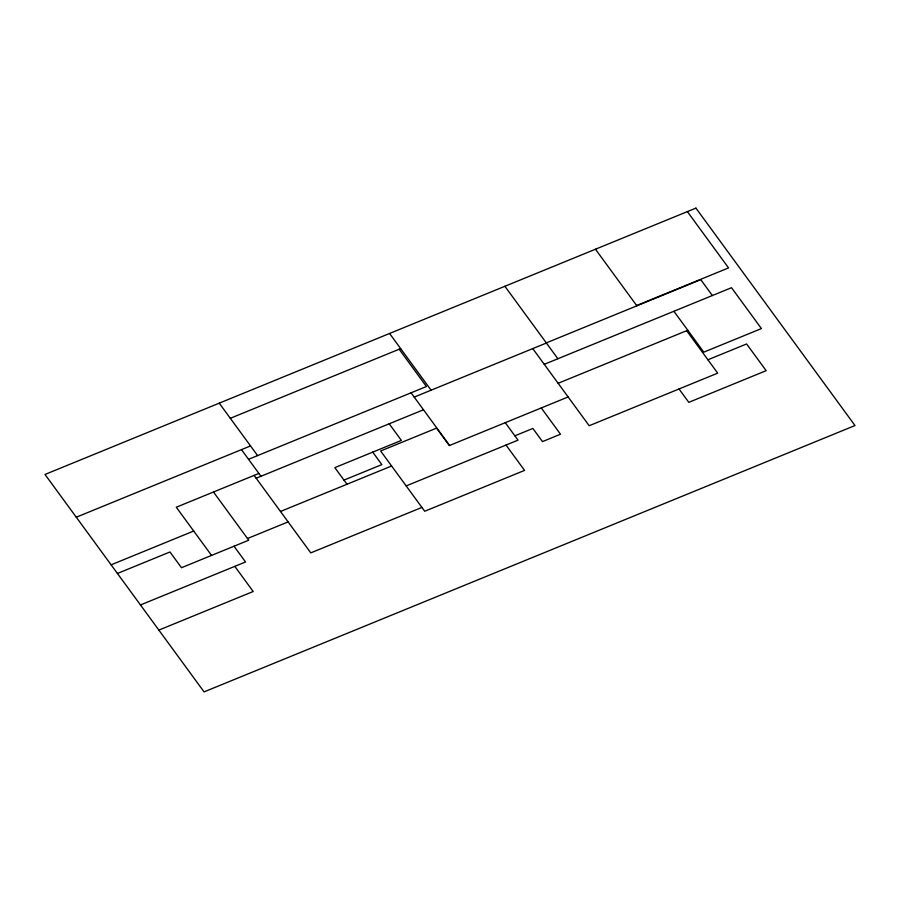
<?xml version="1.0" encoding="UTF-8"?>
<svg xmlns="http://www.w3.org/2000/svg" width="900" height="900" viewBox="0 0 900 900"><rect width="100%" height="100%" fill="white"/><g stroke="black" fill="none" stroke-linecap="round" stroke-linejoin="round"><path stroke-width="1.35" d="M230.321 418.309L400.657 348.615M76.275 517.219L250.526 445.928M248.546 459.304L426.42 386.527L399.15 349.234M636.637 305.516L728.561 267.907L687.386 211.624M546.289 342.889L700.785 279.675L712.384 295.537M414.214 397.103L546.39 343.024M258.885 473.434L176.287 507.229L211.545 555.413M256.162 478.226L423.484 409.77M544.264 364.32L731.52 287.696L761.423 328.579L703.8 352.147L673.898 311.276M111.116 564.829L193.703 531.034M558.135 383.287L687.78 330.244M343.969 480.105L381.859 464.603L372.735 452.126M117.427 573.469L169.965 551.97L181.485 567.72L248.737 540.202L213.48 492.007M280.485 511.47L391.601 465.998M568.136 396.956L449.325 445.567L436.567 428.119L380.632 451.001L424.721 511.256L524.565 470.396L506.014 445.05M247.511 538.515L288.113 521.899M514.868 435.825L532.879 428.456L542.486 441.596L560.498 434.228L541.271 407.947M707.918 359.786L746.606 343.957L766.159 370.676L688.793 402.345L679.016 388.98M406.17 485.91L518.017 440.145L505.26 422.685M140.468 604.957L245.531 561.971L234.011 546.221M421.897 507.409L310.781 552.881L254.093 475.391M158.861 630.101L253.192 591.502L234.799 566.359M686.644 330.705L717.694 373.151L589.185 425.734L532.755 348.593M595.462 249.232L636.863 305.831M504.889 286.29L557.887 358.74M389.576 333.473L431.089 390.195M411.075 392.805L449.595 445.466M389.205 423.787L401.366 440.415L334.845 467.629L347.006 484.245M219.24 403.166L257.602 455.603M241.47 449.629L260.955 476.269M695.936 208.114L45 474.457L204.064 691.886L855 425.543L695.936 208.114"/></g></svg>
